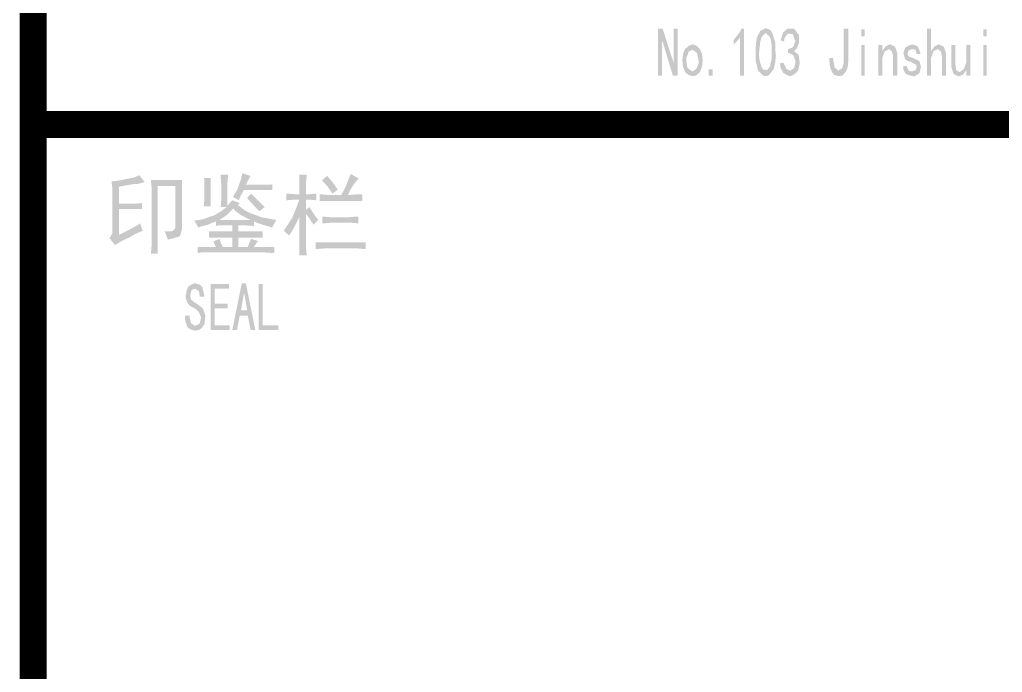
# Model space of a CAD drawing. Extents: x 290727 to 13733020, y 1731457 to 3643100.
# Drawn here: x 316402 to 318226, y 2193984 to 2195196 of the extents above; entities that cross this region are included whole.
import ezdxf
from ezdxf.enums import TextEntityAlignment as Align

# ---------------------------------------------------------------- set-up
doc = ezdxf.new("R2010")
doc.units = 0
doc.header["$LTSCALE"] = 10
doc.layers.get('0').update_dxf_attribs({"linetype": 'CONTINUOUS'})
doc.layers.add('-0 图签', color=7, linetype='CONTINUOUS')
doc.layers.add('-0 图签填写', color=4, linetype='CONTINUOUS')
doc.layers.get('0').off()
doc.styles.add('HNSJY', font='HNSJY-07', dxfattribs={"width": 0.8, "bigfont": 'HNSJY-HZ'})

# ---------------------------------------------------------------- blocks, each defined once
blk = doc.blocks.new('vhtemplate_标准图框_A2')
at = {"layer": '-0 图签'}
h = blk.add_hatch(color=256, dxfattribs=at)
h.paths.add_polyline_path([(538.331, 283.84), (538.482, 283.79), (538.608, 283.815), (538.759, 283.941), (538.835, 284.142), (538.86, 284.368), (538.835, 284.62), (538.759, 284.796), (538.633, 284.922), (538.482, 284.972), (538.356, 284.922), (538.205, 284.796), (538.13, 284.62), (538.105, 284.368), (538.13, 284.142), (538.205, 283.941)])
h.paths.add_polyline_path([(537.199, 283.815), (537.35, 283.815), (537.35, 285.073), (537.375, 285.073), (537.752, 283.815), (537.929, 283.815), (537.929, 285.551), (537.778, 285.551), (537.778, 284.293), (537.375, 285.551), (537.199, 285.551)])
h.paths.add_polyline_path([(538.633, 284.066), (538.482, 283.966), (538.331, 284.066), (538.281, 284.142), (538.256, 284.368), (538.256, 284.469), (538.331, 284.67), (538.331, 284.695), (538.482, 284.771), (538.633, 284.67), (538.658, 284.62), (538.709, 284.368), (538.709, 284.268)], flags=16)
h.paths.add_polyline_path([(539.086, 284.041), (539.237, 284.041), (539.237, 283.815), (539.086, 283.815)])
h.paths.add_polyline_path([(540.118, 285.073), (540.244, 285.224), (540.244, 283.815), (540.395, 283.815), (540.395, 285.551), (540.294, 285.551), (540.269, 285.476), (540.143, 285.299), (540.017, 285.148), (540.017, 284.972)])
h.paths.add_polyline_path([(540.999, 285.073), (541.049, 285.249), (541.2, 285.4), (541.351, 285.249), (541.376, 285.199), (541.427, 284.947), (541.427, 284.469), (541.376, 284.242), (541.376, 284.167), (541.25, 284.016), (541.099, 284.041), (541.049, 284.117), (540.974, 284.368), (540.948, 284.595), (540.974, 284.846)], flags=16)
h.paths.add_polyline_path([(540.848, 284.293), (540.898, 284.066), (540.923, 283.991), (541.074, 283.84), (541.15, 283.79), (541.301, 283.815), (541.376, 283.89), (541.502, 284.066), (541.552, 284.293), (541.578, 284.544), (541.578, 284.57), (541.552, 284.821), (541.552, 285.048), (541.502, 285.224), (541.427, 285.425), (541.376, 285.501), (541.2, 285.576), (540.999, 285.476), (540.873, 285.224), (540.848, 285.048), (540.823, 284.796), (540.823, 284.368)])
h.paths.add_polyline_path([(542.257, 284.091), (542.307, 284.318), (542.307, 284.343), (542.232, 284.57), (542.031, 284.67), (542.031, 284.796), (542.182, 284.846), (542.232, 284.897), (542.307, 285.123), (542.282, 285.148), (542.207, 285.35), (542.031, 285.375), (541.905, 285.224), (541.88, 285.073), (541.754, 285.123), (541.854, 285.425), (542.005, 285.551), (542.232, 285.551), (542.282, 285.526), (542.408, 285.35), (542.433, 285.325), (542.433, 285.023), (542.358, 284.821), (542.257, 284.721), (542.408, 284.595), (542.433, 284.544), (542.458, 284.318), (542.458, 284.242), (542.408, 284.016), (542.332, 283.915), (542.182, 283.815), (542.081, 283.79), (541.93, 283.865), (541.854, 283.915), (541.754, 284.091), (541.729, 284.268), (541.854, 284.293), (541.955, 284.091), (541.955, 284.066), (542.106, 283.991)])
h = blk.add_hatch(color=256, dxfattribs=at)
h.paths.add_polyline_path([(543.566, 284.469), (543.566, 284.368), (543.591, 284.117), (543.666, 283.941), (543.742, 283.84), (543.918, 283.79), (544.044, 283.815), (544.17, 283.941), (544.245, 284.117), (544.27, 284.393), (544.27, 285.551), (544.094, 285.551), (544.094, 284.293), (544.044, 284.091), (543.893, 283.991), (543.792, 284.091), (543.767, 284.091), (543.717, 284.343), (543.717, 284.469)])
h.paths.add_polyline_path([(544.748, 284.947), (544.874, 284.947), (544.874, 283.815), (544.748, 283.815)])
h.paths.add_polyline_path([(544.748, 285.526), (544.874, 285.526), (544.874, 285.274), (544.748, 285.274)])
h.paths.add_polyline_path([(545.931, 284.544), (545.881, 284.721), (545.78, 284.796), (545.629, 284.721), (545.604, 284.67), (545.528, 284.469), (545.528, 283.815), (545.377, 283.815), (545.377, 284.947), (545.528, 284.947), (545.528, 284.721), (545.654, 284.897), (545.805, 284.972), (545.83, 284.972), (545.981, 284.897), (546.007, 284.872), (546.082, 284.645), (546.082, 283.815), (545.931, 283.815)])
h.paths.add_polyline_path([(546.434, 284.167), (546.309, 284.167), (546.309, 284.066), (546.384, 283.89), (546.485, 283.84), (546.661, 283.79), (546.736, 283.79), (546.887, 283.89), (546.913, 283.915), (546.963, 284.117), (546.963, 284.142), (546.913, 284.343), (546.837, 284.393), (546.661, 284.469), (546.51, 284.519), (546.46, 284.645), (546.51, 284.746), (546.636, 284.796), (546.762, 284.771), (546.812, 284.62), (546.938, 284.62), (546.938, 284.67), (546.862, 284.872), (546.812, 284.922), (546.636, 284.972), (546.56, 284.947), (546.409, 284.872), (546.384, 284.846), (546.309, 284.645), (546.384, 284.419), (546.434, 284.368), (546.611, 284.318), (546.636, 284.293), (546.787, 284.217), (546.812, 284.117), (546.762, 284.016), (546.636, 283.966), (546.51, 283.991)])
h.paths.add_polyline_path([(547.743, 284.544), (547.693, 284.721), (547.592, 284.796), (547.441, 284.721), (547.416, 284.67), (547.34, 284.469), (547.34, 283.815), (547.189, 283.815), (547.189, 285.551), (547.34, 285.551), (547.34, 284.721), (547.466, 284.897), (547.617, 284.972), (547.642, 284.972), (547.793, 284.897), (547.819, 284.872), (547.894, 284.645), (547.894, 283.815), (547.743, 283.815)])
h.paths.add_polyline_path([(548.8, 284.947), (548.649, 284.947), (548.649, 284.293), (548.573, 284.091), (548.548, 284.041), (548.397, 283.941), (548.271, 284.016), (548.246, 284.217), (548.246, 284.947), (548.095, 284.947), (548.095, 284.117), (548.171, 283.89), (548.196, 283.865), (548.347, 283.79), (548.372, 283.79), (548.523, 283.84), (548.649, 284.016), (548.649, 283.815), (548.8, 283.815)])
h.paths.add_polyline_path([(549.278, 284.947), (549.404, 284.947), (549.404, 283.815), (549.278, 283.815)])
h.paths.add_polyline_path([(549.278, 285.526), (549.404, 285.526), (549.404, 285.274), (549.278, 285.274)])
h = blk.add_hatch(color=256, dxfattribs=at)
h.paths.add_polyline_path([(521.847, 275.699), (521.948, 275.095), (521.721, 275.095), (521.822, 275.699)], flags=16)
h.paths.add_polyline_path([(521.394, 274.365), (521.747, 276.101), (521.898, 276.101), (522.25, 274.365), (522.074, 274.365), (521.973, 274.893), (521.671, 274.893), (521.57, 274.365)])
h.paths.add_polyline_path([(519.759, 275.975), (519.708, 275.85), (519.658, 275.623), (519.658, 275.573), (519.733, 275.371), (519.809, 275.271), (519.985, 275.17), (520.035, 275.145), (520.161, 275.019), (520.237, 274.818), (520.186, 274.616), (520.161, 274.591), (520.01, 274.516), (519.859, 274.616), (519.809, 274.843), (519.809, 274.893), (519.633, 274.893), (519.633, 274.818), (519.658, 274.667), (519.733, 274.465), (519.834, 274.39), (520.01, 274.34), (520.161, 274.365), (520.287, 274.465), (520.363, 274.591), (520.388, 274.843), (520.388, 274.918), (520.312, 275.145), (520.237, 275.22), (520.061, 275.346), (519.985, 275.397), (519.859, 275.497), (519.834, 275.648), (519.884, 275.85), (520.01, 275.9), (520.161, 275.799), (520.186, 275.598), (520.363, 275.598), (520.337, 275.724), (520.287, 275.95), (520.186, 276.051), (520.01, 276.101), (519.91, 276.076)])
h.paths.add_polyline_path([(520.74, 275.17), (521.218, 275.17), (521.218, 275.346), (520.74, 275.346), (520.74, 275.9), (521.268, 275.9), (521.268, 276.076), (520.589, 276.076), (520.589, 274.365), (521.294, 274.365), (521.294, 274.541), (520.74, 274.541)])
h.paths.add_polyline_path([(523.106, 274.365), (523.106, 274.541), (522.527, 274.541), (522.527, 276.076), (522.376, 276.076), (522.376, 274.365)])
h.paths.add_polyline_path([(522.398, 278.778), (522.599, 278.929), (522.096, 279.432), (521.945, 279.281), (521.995, 279.206), (522.247, 278.929)], flags=17)
h.paths.add_polyline_path([(525.316, 279.583), (525.115, 279.432), (524.939, 279.684), (524.738, 279.91), (524.738, 279.936), (524.914, 280.087), (525.115, 279.86), (525.291, 279.609)], flags=17)
h.paths.add_polyline_path([(517.567, 277.797), (517.769, 277.923), (518.07, 278.049), (517.97, 278.325), (517.819, 278.225), (517.542, 278.074), (517.19, 277.898), (517.19, 278.854), (518.045, 278.854), (518.045, 279.08), (517.794, 279.055), (517.19, 279.055), (517.19, 279.684), (517.441, 279.734), (517.743, 279.785), (517.869, 279.785), (518.146, 279.86), (518.121, 279.885), (517.945, 280.112), (517.769, 280.036), (517.416, 279.961), (517.165, 279.91), (516.913, 279.885), (516.938, 279.659), (516.938, 277.948), (516.838, 277.772), (517.039, 277.52), (517.291, 277.671)])
h.paths.add_polyline_path([(518.624, 277.193), (518.624, 279.709), (519.278, 279.709), (519.278, 278.149), (519.152, 278.023), (518.876, 278.023), (518.901, 277.998), (519.001, 277.722), (519.203, 277.772), (519.454, 277.847), (519.53, 278.124), (519.53, 279.936), (518.372, 279.936), (518.398, 279.659), (518.398, 277.495), (518.372, 277.193)])
h.paths.add_polyline_path([(521.492, 278.803), (521.718, 278.627), (522.071, 278.451), (520.913, 278.451), (521.215, 278.652), (521.442, 278.879)], flags=16)
h.paths.add_polyline_path([(522.071, 280.087), (521.92, 279.81), (521.895, 279.759), (522.825, 279.759), (522.876, 279.785), (522.876, 279.558), (521.819, 279.558), (521.668, 279.281), (521.643, 279.181), (521.417, 279.307), (521.568, 279.558), (521.618, 279.684), (521.718, 279.961), (521.769, 280.187)])
h.paths.add_polyline_path([(526.348, 277.621), (526.348, 277.369), (526.021, 277.395), (524.838, 277.395), (524.486, 277.369), (524.486, 277.621)])
h.paths.add_polyline_path([(526.021, 278.577), (526.071, 278.577), (526.071, 278.325), (525.769, 278.351), (525.115, 278.351), (524.813, 278.325), (524.738, 278.325), (524.738, 278.577), (525.039, 278.552), (525.719, 278.552)])
h.paths.add_polyline_path([(520.788, 277.445), (520.687, 277.646), (520.913, 277.747), (521.039, 277.445), (521.391, 277.445), (521.391, 277.797), (520.536, 277.797), (520.536, 278.023), (521.391, 278.023), (521.391, 278.25), (520.863, 278.25), (520.788, 278.225), (520.788, 278.401), (520.486, 278.275), (520.209, 278.2), (520.133, 278.174), (519.983, 278.426), (520.31, 278.476), (520.586, 278.577), (520.687, 278.602), (520.989, 278.778), (521.115, 278.879), (521.19, 278.929), (520.964, 278.929), (520.989, 279.256), (520.989, 279.709), (520.964, 280.036), (520.964, 280.137), (521.24, 280.137), (521.215, 279.835), (521.215, 278.98), (521.391, 279.181), (521.668, 279.08), (521.593, 279.005), (521.869, 278.803), (522.071, 278.703), (522.347, 278.602), (522.473, 278.552), (523.027, 278.451), (522.876, 278.174), (522.599, 278.25), (522.297, 278.351), (522.197, 278.401), (522.197, 278.225), (521.895, 278.25), (521.618, 278.25), (521.618, 278.023), (522.524, 278.023), (522.524, 277.797), (521.618, 277.797), (521.618, 277.445), (521.97, 277.445), (522.071, 277.722), (522.096, 277.747), (522.347, 277.671), (522.197, 277.445), (522.951, 277.445), (522.951, 277.218), (522.624, 277.244), (520.234, 277.244), (520.108, 277.218), (520.108, 277.445)])
h.paths.add_polyline_path([(523.505, 277.873), (523.605, 278.023), (523.756, 278.3), (523.882, 278.552), (523.882, 277.143), (524.159, 277.143), (524.134, 277.395), (524.134, 278.678), (524.209, 278.577), (524.411, 278.275), (524.587, 278.451), (524.436, 278.652), (524.26, 278.929), (524.134, 278.829), (524.134, 279.206), (524.26, 279.206), (524.511, 279.181), (524.511, 279.432), (524.285, 279.407), (524.134, 279.407), (524.134, 279.835), (524.159, 280.137), (523.882, 280.137), (523.882, 279.407), (523.706, 279.407), (523.404, 279.432), (523.404, 279.181), (523.706, 279.206), (523.882, 279.206), (523.782, 278.929), (523.656, 278.627), (523.631, 278.552), (523.454, 278.275), (523.304, 278.049)])
h.paths.add_polyline_path([(520.36, 279.986), (520.335, 280.011), (520.586, 280.011), (520.586, 278.954), (520.335, 278.954), (520.36, 279.256)], flags=17)
h.paths.add_polyline_path([(525.794, 279.382), (525.694, 279.382), (525.744, 279.508), (525.895, 279.759), (526.096, 280.011), (526.046, 280.011), (525.794, 280.162), (525.719, 279.986), (525.618, 279.709), (525.593, 279.659), (525.442, 279.382), (524.939, 279.382), (524.637, 279.407), (524.637, 279.156), (526.222, 279.156), (526.222, 279.407), (526.096, 279.407)])
at = {"layer": '-0 图签', "const_width": 1}
for points in [[(514, 410), (514, 10)], [(514, 282), (584, 282)]]:
    blk.add_lwpolyline(points, dxfattribs=at)
at = {"layer": '-0 图签'}
blk.add_lwpolyline([(514, 10), (584, 10), (584, 410), (514, 410)], close=True, dxfattribs=at)
at = {"layer": '-0 图签填写', "style": 'HNSJY', "width": 0.8}
for tag, height, p in [('审核', 3.5, (546.688, 172)), ('项目负责人', 3.5, (546.688, 164)), ('项目负责人2', 3.5, (546.688, 156)), ('专业负责人', 3.5, (546.688, 148)), ('专业负责人2', 3.5, (546.688, 140)), ('校对', 3.5, (546.688, 132)), ('设计', 3.5, (546.688, 124)), ('制图', 3.5, (546.688, 116)), ('建设单位', 3.5, (559, 107)), ('工程名称', 3.5, (559, 97)), ('项目名称', 3.5, (559, 87)), ('合同编号', 3.5, (559, 77)), ('项目编号', 3.5, (559, 67)), ('图名', 5, (548.663, 40.5)), ('图别', 3.5, (539.5, 22)), ('图号', 3.5, (573.5, 22)), ('版次', 3.5, (539.5, 14)), ('日期', 3.5, (573.5, 14))]:
    blk.add_attdef(tag, text='', height=height, dxfattribs=at).set_placement(p, align=Align.MIDDLE_CENTER)

msp = doc.modelspace()

# ---------------------------------------------------------------- block references
at = {"color": 3, "linetype": 'Continuous', "xscale": 50, "yscale": 50, "zscale": 50}
msp.add_blockref('vhtemplate_标准图框_A2', (290726.6, 2180901.8), dxfattribs=at)

doc.saveas('drawing.dxf')
